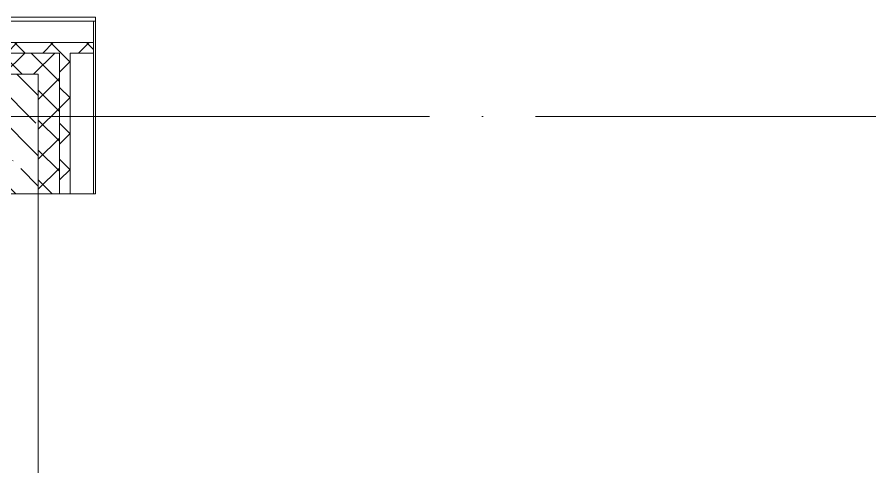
# Model space of a CAD drawing. Header units: millimetres. Extents: x -4370 to 196781, y -4577 to 61202.
# Drawn here: x 9000 to 13025, y 56720 to 58845 of the extents above; entities that cross this region are included whole.
import ezdxf

# ---------------------------------------------------------------- set-up
doc = ezdxf.new("R2010")
doc.units = ezdxf.units.MM
doc.linetypes.add('ADSK_Линия сетки', pattern=[2500, 2000, -250, 0, -250])
for name, color, linetype, lineweight in [('A-FLOR-____-OTLN', 192, 'Continuous', 9), ('A-WALL-____-MCUT', 113, 'Continuous', 9), ('A-WALL-____-PATT', 111, 'Continuous', 9), ('A-WALL-FNSH-MCUT', 113, 'Continuous', 9), ('S-GRID-____-OTLN', 1, 'Continuous', 9)]:
    doc.layers.add(name, color=color, linetype=linetype, lineweight=lineweight)
pattern_1 = [(135, (0, 0), (-84.85281, -84.85281), []), (225, (0, 0), (84.85281, -84.85281), [])]
pattern_2 = [(45, (0, 0), (-70.71068, 70.71068), []), (135, (0, 0), (-70.71068, -70.71068), [])]

# ---------------------------------------------------------------- blocks, each defined once
blk = doc.blocks.new('0083_СОШ675_АР_R22_rvt-1-О_АИ_ПП_0_000_Целиком')
at = {"layer": 'A-WALL-____-PATT', "lineweight": 5}
h = blk.add_hatch(dxfattribs=at)
h.set_pattern_fill('FP_1', color=10, style=0, pattern_type=2)
h.set_pattern_definition(pattern_1)
h.paths.add_polyline_path([(9250, 58675), (9360, 58675), (9360, 58725), (6895, 58725), (6895, 58675), (9200, 58675)])
h.paths.add_polyline_path([(5555, 58675), (5555, 58725), (-300, 58725), (-300, 58675), (4479.3, 58675)])
h = blk.add_hatch(dxfattribs=at)
h.set_pattern_fill('FP_6', color=10, style=0, pattern_type=2)
h.set_pattern_definition(pattern_2)
h.paths.add_polyline_path([(9100, 58575), (9200, 58575), (9200, 58675), (6895, 58675), (6895, 58575), (8826, 58575)])
h.paths.add_polyline_path([(5555, 58575), (5555, 58675), (-200, 58675), (-200, 58575), (4479.3, 58575)])
h = blk.add_hatch(dxfattribs=at)
h.set_pattern_fill('FP_1', color=10, style=0, pattern_type=2)
h.set_pattern_definition(pattern_1)
h.paths.add_polyline_path([(9250, 55725), (9250, 56280), (9200, 56280), (9200, 55725)])
h.paths.add_polyline_path([(9200, 58010), (9250, 58010), (9250, 58675), (9200, 58675), (9200, 58264.9)])
h = blk.add_hatch(dxfattribs=at)
h.set_pattern_fill('FP_3', color=10, style=0, pattern_type=2)
h.set_pattern_definition([(135, (0, 0), (-142.5612, -142.5612), []), (135, (142.56, 0), (-142.5612, -142.5612), [252.016, -50.403, 3.353, -47.05])])
h.paths.add_polyline_path([(9100, 54675), (9100, 56280), (8900, 56280), (8900, 54675)])
h.paths.add_polyline_path([(9100, 58010), (9100, 58575), (8900, 58575), (8900, 58010)])
h = blk.add_hatch(dxfattribs=at)
h.set_pattern_fill('FP_6', color=10, style=0, pattern_type=2)
h.set_pattern_definition(pattern_2)
h.paths.add_polyline_path([(9100, 55675), (9200, 55675), (9200, 56280), (9100, 56280), (9100, 55725)])
h.paths.add_polyline_path([(9100, 58010), (9200, 58010), (9200, 58575), (9100, 58575), (9100, 58264.9)])
at = {"layer": 'A-FLOR-____-OTLN', "color": 90}
blk.add_line((9100, 56280), (9100, 58010), dxfattribs=at)
at = {"layer": 'A-WALL-____-MCUT', "color": 10, "lineweight": 5}
for p, q in [((9360, 58825), (6795, 58825)), ((9360, 58825), (9370, 58825)), ((9360, 58825), (9360, 58725)), ((9360, 58825), (9370, 58825)), ((9360, 58725), (9360, 58825)), ((9360, 58725), (6895, 58725)), ((9360, 58725), (9360, 58675)), ((9360, 58675), (9360, 58725)), ((9200, 58675), (6895, 58675)), ((9200, 58675), (9200, 58575)), ((9200, 58575), (9200, 58675)), ((9250, 58675), (9360, 58675)), ((9250, 58675), (9250, 58575)), ((9250, 58675), (9360, 58675)), ((9360, 58675), (9360, 58575)), ((9200, 58010), (9200, 58575)), ((9250, 58010), (9250, 58575)), ((9360, 58010), (9360, 58575))]:
    blk.add_line(p, q, dxfattribs=at)
at = {"layer": 'A-WALL-____-MCUT', "color": 90}
for p, q in [((6895, 58575), (9100, 58575)), ((9100, 58010), (9200, 58010)), ((9200, 58010), (9250, 58010)), ((9250, 58010), (9335, 58010)), ((9335, 58010), (9360, 58010))]:
    blk.add_line(p, q, dxfattribs=at)
at = {"layer": 'A-WALL-____-MCUT', "color": 50, "lineweight": 13}
for p, q in [((9100, 58575), (8900, 58575)), ((9100, 58010), (9100, 58575)), ((9100, 58575), (9100, 58010)), ((8900, 58010), (9100, 58010))]:
    blk.add_line(p, q, dxfattribs=at)
at = {"layer": 'A-WALL-FNSH-MCUT', "color": 90}
for p, q in [((9370, 58845), (6775, 58845)), ((9370, 58825), (9370, 58845)), ((9370, 58725), (9370, 58825)), ((9370, 58675), (9370, 58725)), ((9370, 58575), (9370, 58675)), ((9370, 58010), (9370, 58575)), ((9360, 58010), (9370, 58010))]:
    blk.add_line(p, q, dxfattribs=at)

msp = doc.modelspace()

# ---------------------------------------------------------------- linework, layer by layer
at = {"layer": 'S-GRID-____-OTLN', "linetype": 'ADSK_Линия сетки'}
msp.add_line((-3553.763124, 58375.000586), (155078.554077, 58375.000586), dxfattribs=at)

# ---------------------------------------------------------------- block references
at = {"lineweight": 5}
msp.add_blockref('0083_СОШ675_АР_R22_rvt-1-О_АИ_ПП_0_000_Целиком', (0, 0), dxfattribs=at)

doc.saveas('drawing.dxf')
